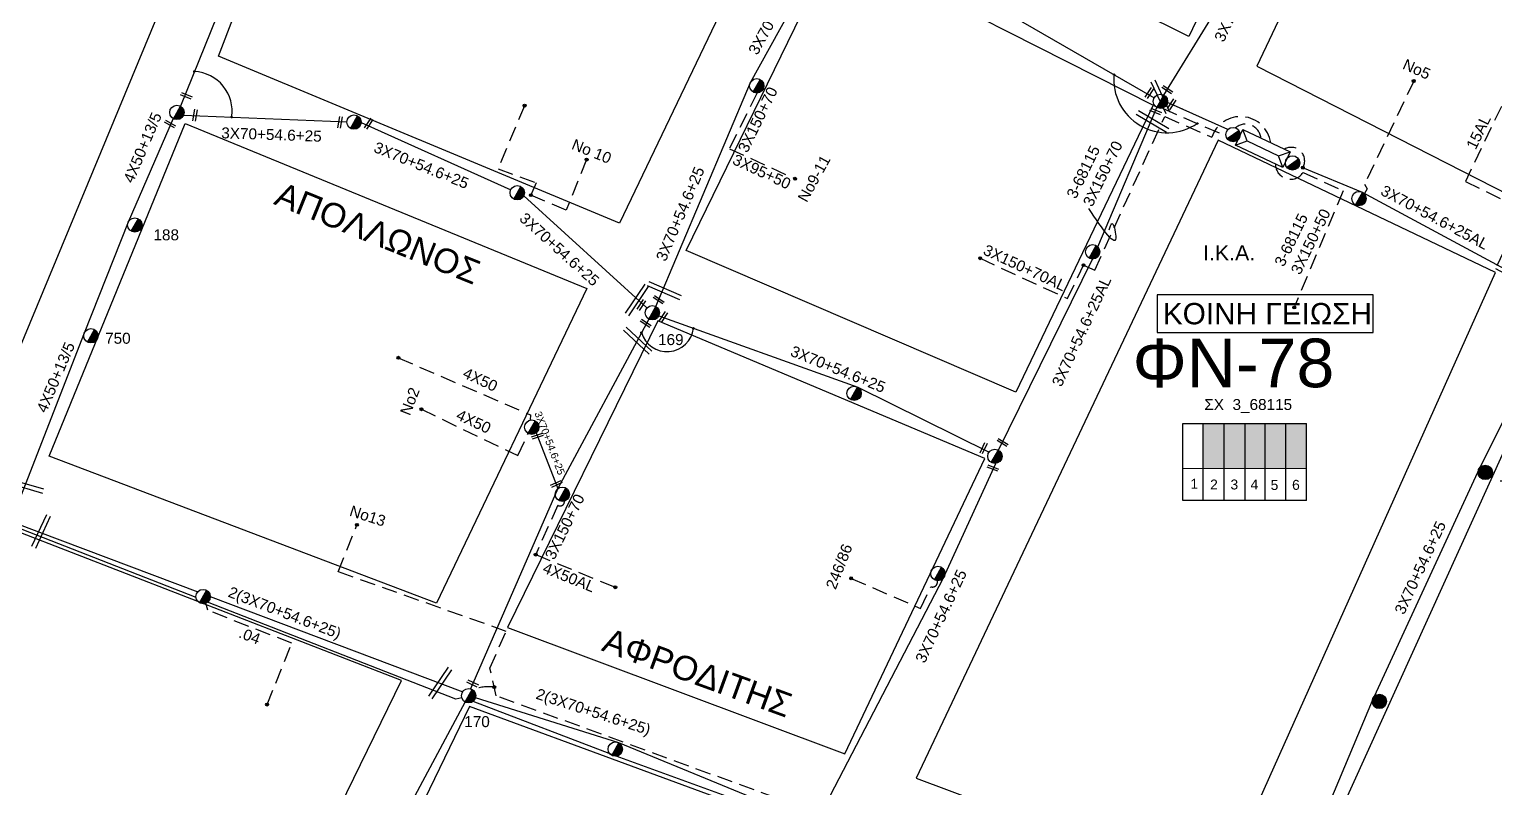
# Model space of a CAD drawing. Header units: millimetres. Extents: x 1421 to 7149, y 887 to 1917.
# Drawn here: x 5189.7 to 5430.3, y 1329.5 to 1454 of the extents above; entities that cross this region are included whole.
import ezdxf

# ---------------------------------------------------------------- set-up
doc = ezdxf.new("R2010")
doc.units = ezdxf.units.MM
doc.linetypes.add('DASHED', pattern=[19.05, 12.7, -6.35])
for name, color, linetype in [('4 X 50 + 13.5', 7, 'SYN_LINE'), ('Pillar', 7, 'Continuous'), ('Άγνωστα', 7, 'Continuous'), ('Γυμνά εναέρια ΧΤ και ΦΟΠ (3Φ)   4x50+16AL', 7, 'Continuous'), ('Επιγραφές - Σχήματα', 7, 'Continuous'), ('Καλωδια ΧΤ  3X95+50', 7, 'Continuous'), ('Καλώδια ΧΤ   3x150+50CU', 7, 'DASHED'), ('Καλώδια ΧΤ   3x150+70AL', 7, 'DASHED'), ('Καλώδια ΧΤ   3x150AL+50CU', 7, 'DASHED'), ('Μηχανική τομή', 7, 'Continuous'), ('Στύλος Ξύλινος', 7, 'Continuous'), ('Στύλος Ξύλινος @ 1', 7, 'Continuous'), ('Στύλος ΦΜ', 7, 'Continuous'), ('Στύλος ΦΜ @ 1', 7, 'Continuous'), ('Συνδέσεις', 7, 'Continuous'), ('Συνεστραμμένα ΧΤ   3x70+54.6+25 AL', 7, 'SYN_LINE'), ('Συνεστραμμένα ΧΤ   4x120+25 AL', 7, 'SYN_LINE'), ('Τομή', 7, 'Continuous'), ('Υποσταθμός εναέριος 2 στύλων', 7, 'Continuous'), ('Υποσταθμός πόλεως', 7, 'Continuous'), ('Υπόβαθρο ΔΕΗ', 7, 'Continuous'), ('Υπόγεια Καλώδια Δικτύου ΧΤ   .04', 7, 'DASHED'), ('Υπόγεια Καλώδια Δικτύου ΧΤ   .15', 7, 'DASHED'), ('Υπόγεια καλώδια Παροχών ΧΤ   4x50AL', 7, 'DASHED')]:
    doc.layers.add(name, color=color, linetype=linetype)
doc.styles.add('arial', font='arial.ttf')
doc.styles.get("Standard").update_dxf_attribs({"font": 'arial.ttf'})
doc.linetypes.add('SYN_LINE', pattern='A,0.5,-0.0001,["/\\/\\/\\/",Standard,S=0.1,R=0,X=0,Y=-0.05],-0.25', length=0.7501)

# ---------------------------------------------------------------- blocks, each defined once
blk = doc.blocks.new('ΥΠΑΡΧΩΝ ΤΣΙΜΕΝΤΕΝΙΟΣ ΣΤΥΛΟΣ')
at = {"layer": 'Στύλος ΦΜ'}
blk.add_hatch(color=256, dxfattribs=at).paths.add_polyline_path([(-1.29, -2.28, 0.574793), (2.62, 0, 0.268822), (1.3, 2.27)])
blk.add_line((-1.29, -2.28), (1.3, 2.27), dxfattribs=at)
blk.add_circle((0, 0), 2.62, dxfattribs=at)
at = {"layer": 'Στύλος ΦΜ', "flags": 4}
for tag, p in [('ΑΡΙΘΜΟΣ', (-4.68, 8.05)), ('ΤΥΠΟΣ', (-4.91, 3.03))]:
    blk.add_attdef(tag, p, '', height=4, dxfattribs=at)
blk = doc.blocks.new('ΥΠΑΡΧΩΝ ΞΥΛΙΝΟΣ ΣΤΥΛΟΣ')
at = {"layer": 'Στύλος Ξύλινος'}
h = blk.add_hatch(color=256, dxfattribs=at)
h.paths.add_polyline_path([(-2.62, 0, 0.270008), (-1.29, -2.28), (1.3, 2.27, 0.576266)])
h.paths.add_polyline_path([(-1.29, -2.28, 0.574793), (2.62, 0, 0.268822), (1.3, 2.27)])
blk.add_line((-1.29, -2.28), (1.3, 2.27), dxfattribs=at)
blk.add_circle((0, 0), 2.62, dxfattribs=at)
at = {"layer": 'Στύλος Ξύλινος', "flags": 4}
for tag, p in [('ΑΡΙΘΜΟΣ', (-4.91, 8.6)), ('ΤΥΠΟΣ', (-4.85, 3.39))]:
    blk.add_attdef(tag, p, '', height=4, dxfattribs=at)
blk = doc.blocks.new('ΥΠΟΣΤΑΘΜΟΣ ΕΝΑΕΡΙΟΣ ΕΠΙ 2 ΣΤΥΛΩΝ')
at = {"layer": 'Υποσταθμός εναέριος 2 στύλων', "linetype": 'Continuous'}
for points in [[(-11.97, -2.11, 0.574793), (-8.45, -0.07, 0.268822), (-9.64, 1.98)], [(9.68, -2.15, 0.574793), (13.19, -0.1, 0.268822), (12.01, 1.95)]]:
    blk.add_hatch(color=256, dxfattribs=at).paths.add_polyline_path(points)
for p, q in [((-11.97, -2.11), (-9.64, 1.98)), ((9.68, -2.15), (12.01, 1.95))]:
    blk.add_line(p, q, dxfattribs=at)
for centre in [(-10.81, -0.07), (10.84, -0.1)]:
    blk.add_circle(centre, 2.36, dxfattribs=at)
at = {"layer": 'Υποσταθμός πόλεως', "linetype": 'Continuous', "ltscale": 40}
blk.add_lwpolyline([(-8.57, 2.82), (8.57, 2.82), (8.57, -2.82), (-8.57, -2.82)], close=True, dxfattribs=at)
for points in [[(-5.75, 0), (-8.57, 2.82)], [(-8.57, -2.82), (-5.75, 0)], [(-5.75, 0), (5.75, 0)], [(5.75, 0), (8.57, 2.82)], [(8.57, -2.82), (5.75, 0)]]:
    blk.add_lwpolyline(points, dxfattribs=at)
at = {"layer": 'Υποσταθμός εναέριος 2 στύλων', "ltscale": 40, "flags": 1}
for tag, p in [('ΜΕΤΑΣΧΗΜΑΤΙΣΜΟΣ', (14.09, 2.51)), ('ΙΣΧΥΣ', (14.07, -0.28)), ('ΑΡΙΘΜΟΣ', (14.19, -3))]:
    blk.add_attdef(tag, p, '', height=1.8, dxfattribs=at)
blk = doc.blocks.new('_ΣΥΝΔΕΣΗ')
at = {"layer": 'Συνδέσεις', "linetype": 'SYN_LINE', "ltscale": 40}
blk.add_hatch(color=256, dxfattribs=at).paths.add_polyline_path([(0.5, -0.01, 1), (-0.5, -0.01, 1)])
at = {"layer": 'Συνδέσεις'}
blk.add_circle((0, -0.01), 0.5, dxfattribs=at)
blk = doc.blocks.new('ΜΗΧΑΝΙΚΗ ΤΟΜΗ')
at = {"layer": 'Μηχανική τομή', "ltscale": 40}
for p, q in [((-3.67, 1.17), (3.91, 1.17)), ((3.91, -0.38), (-3.67, -0.38))]:
    blk.add_line(p, q, dxfattribs=at)
blk = doc.blocks.new('ΤΟΜΗ')
at = {"layer": 'Τομή', "ltscale": 40}
for p, q in [((10.95, 0.22), (-12.13, 0.22)), ((10.95, -2.57), (-12.13, -2.57))]:
    blk.add_line(p, q, dxfattribs=at)

msp = doc.modelspace()

# ---------------------------------------------------------------- hatches: boundary and pattern name
at = {"layer": 'Γυμνά εναέρια ΧΤ και ΦΟΠ (3Φ)   4x50+16AL', "lineweight": -3, "ltscale": 0.1}
for color, points in [(133, [(5385.88, 1389.28), (5382.44, 1389.28), (5382.44, 1381.92), (5385.88, 1381.92)]), (85, [(5385.88, 1381.92), (5389.32, 1381.91), (5389.32, 1389.28), (5385.88, 1389.28)]), (64, [(5392.62, 1389.28), (5389.32, 1389.28), (5389.32, 1381.91), (5392.62, 1381.91)]), (27, [(5392.62, 1381.91), (5396, 1381.91), (5396, 1389.28), (5392.62, 1389.28)]), (150, [(5396, 1381.91), (5399.4, 1381.9), (5399.4, 1389.28), (5396, 1389.28)])]:
    msp.add_hatch(color=color, dxfattribs=at).paths.add_polyline_path(points)

# ---------------------------------------------------------------- linework, layer by layer
at = {"layer": '4 X 50 + 13.5', "color": 6, "linetype": 'Continuous', "lineweight": -3, "ltscale": 20}
msp.add_lwpolyline([(5225.51, 1468.66), (5214.49, 1441.38)], dxfattribs=at)
at = {"layer": '4 X 50 + 13.5', "color": 2, "linetype": 'Continuous', "lineweight": -3, "ltscale": 20}
msp.add_lwpolyline([(5213.32, 1439.33), (5205.92, 1422.34), (5198.7, 1404.1), (5187.07, 1374.3)], dxfattribs=at)
at = {"layer": 'Pillar', "lineweight": -3, "ltscale": 40}
for points in [[(5379.11, 1376.64), (5379.11, 1389.28), (5399.4, 1389.28)], [(5382.44, 1376.64), (5382.44, 1389.28)], [(5385.88, 1376.63), (5385.88, 1389.28)], [(5389.32, 1376.63), (5389.32, 1389.28)], [(5392.61, 1376.63), (5392.62, 1389.28)], [(5396, 1376.62), (5396, 1389.28)], [(5399.4, 1376.62), (5399.4, 1389.28)], [(5379.11, 1381.92), (5399.4, 1381.9)], [(5399.4, 1376.62), (5379.11, 1376.64)]]:
    msp.add_lwpolyline(points, dxfattribs=at)
at = {"layer": 'Άγνωστα', "lineweight": -3, "ltscale": 0.1}
msp.add_spline([(5367.02, 1421.05), (5367.45, 1422.09), (5368.1, 1420.05), (5363.66, 1424.58)], degree=3, dxfattribs=at)
at = {"layer": 'Γυμνά εναέρια ΧΤ και ΦΟΠ (3Φ)   4x50+16AL', "color": 30, "lineweight": -3, "ltscale": 0.1}
msp.add_lwpolyline([(5261.24, 1343.55), (5246.38, 1315.77)], dxfattribs=at)
at = {"layer": 'Επιγραφές - Σχήματα', "color": 190, "lineweight": -3}
msp.add_lwpolyline([(5374.87, 1404.23), (5410.38, 1404.23), (5410.38, 1410.4), (5374.87, 1410.4)], close=True, dxfattribs=at)
at = {"layer": 'Καλωδια ΧΤ  3X95+50', "color": 27, "linetype": 'DASHED', "lineweight": -3, "ltscale": 0.2}
msp.add_lwpolyline([(5309.2, 1443.55), (5304.64, 1434.4), (5315.45, 1429.46)], dxfattribs=at)
at = {"layer": 'Καλώδια ΧΤ   3x150+50CU', "color": 133, "lineweight": -3, "ltscale": 0.2}
msp.add_lwpolyline([(5417.02, 1445.51), (5408.94, 1428.59), (5409.36, 1427.82), (5408.97, 1427.03)], dxfattribs=at)
at = {"layer": 'Καλώδια ΧΤ   3x150+50CU', "color": 27, "lineweight": -3, "ltscale": 0.2}
msp.add_lwpolyline([(5375.75, 1441.04), (5386.2, 1436.48)], dxfattribs=at)
at = {"layer": 'Καλώδια ΧΤ   3x150+50CU', "color": 136, "lineweight": -3, "ltscale": 0.2}
msp.add_lwpolyline([(5379.02, 1440.92), (5378.95, 1440.95)], dxfattribs=at)
at = {"layer": 'Καλώδια ΧΤ   3x150+50CU', "color": 64, "lineweight": -3, "ltscale": 0.2}
msp.add_lwpolyline([(5398.85, 1430.47), (5405.45, 1427.48), (5397.41, 1408.33)], dxfattribs=at)
at = {"layer": 'Καλώδια ΧΤ   3x150+50CU', "color": 30, "lineweight": -3, "ltscale": 0.2}
msp.add_lwpolyline([(5303.3, 1304.7), (5312.07, 1300.84), (5323.01, 1323.88), (5266.36, 1344.55), (5265.3, 1349.1), (5268, 1355.13), (5240.39, 1364.92), (5243.47, 1372.62)], dxfattribs=at)
at = {"layer": 'Καλώδια ΧΤ   3x150+50CU', "color": 27, "lineweight": -3, "ltscale": 0.2}
msp.add_arc((5389.41, 1435.91), 2.52, 5.3298, 130.7041, dxfattribs=at)
at = {"layer": 'Καλώδια ΧΤ   3x150+50CU', "color": 64, "lineweight": -3, "ltscale": 0.2}
msp.add_arc((5396.8, 1431.86), 2.48, 179.2555, 325.9534, dxfattribs=at)
at = {"layer": 'Καλώδια ΧΤ   3x150+50CU', "color": 30, "lineweight": -3, "ltscale": 0.2}
msp.add_arc((5265.1, 1337.68), 8.36, 83.6374, 108.7356, dxfattribs=at)
at = {"layer": 'Καλώδια ΧΤ   3x150+70AL', "color": 150, "lineweight": -3, "ltscale": 0.2}
msp.add_lwpolyline([(5362.8, 1415.27), (5364.65, 1414.46), (5376.14, 1439.66), (5383.86, 1436.28, -0.789852), (5393.54, 1435.38)], format="xyb", dxfattribs=at)
at = {"layer": 'Καλώδια ΧΤ   3x150+70AL', "color": 6, "lineweight": -3, "ltscale": 0.2}
msp.add_lwpolyline([(5277.86, 1424.31), (5270.98, 1427.21)], dxfattribs=at)
at = {"layer": 'Καλώδια ΧΤ   3x150+70AL', "color": 30, "lineweight": -3, "ltscale": 0.2}
msp.add_lwpolyline([(5425.52, 1429.03), (5434.97, 1424.39), (5430.48, 1414.75), (5439.65, 1409.81, 0.334905), (5440.89, 1408.56)], format="xyb", dxfattribs=at)
at = {"layer": 'Καλώδια ΧΤ   3x150+70AL', "color": 150, "lineweight": -3, "ltscale": 0.2}
msp.add_lwpolyline([(5345.82, 1416.4), (5360.15, 1409.78), (5363.46, 1416.63)], dxfattribs=at)
at = {"layer": 'Καλώδια ΧΤ   3x150+70AL', "color": 62, "lineweight": -3, "ltscale": 0.2}
msp.add_lwpolyline([(5277.54, 1376.53, -0.641566), (5276.46, 1375.84), (5272.83, 1367.74)], format="xyb", dxfattribs=at)
at = {"layer": 'Καλώδια ΧΤ   3x150AL+50CU', "color": 62, "lineweight": -3, "ltscale": 0.2}
msp.add_lwpolyline([(5324.64, 1363.84), (5336.04, 1358.9), (5337.74, 1362.46, 0.603434), (5338.78, 1363.47)], format="xyb", dxfattribs=at)
at = {"layer": 'Συνεστραμμένα ΧΤ   3x70+54.6+25 AL', "color": 85, "lineweight": -3, "ltscale": 20}
for points in [[(5376.01, 1443.19), (5385.04, 1457.86), (5391.11, 1469.74), (5401.01, 1491.47), (5414.92, 1520.23), (5437.58, 1569.85)], [(5386.52, 1437.55), (5376.59, 1441.98)]]:
    msp.add_lwpolyline(points, dxfattribs=at)
at = {"layer": 'Συνεστραμμένα ΧΤ   3x70+54.6+25 AL', "color": 27, "lineweight": -3, "ltscale": 20}
for points in [[(5292.56, 1408.48), (5308.1, 1445.29), (5320.86, 1468.36)], [(5322.51, 1468.87), (5349.59, 1457.04), (5374.41, 1442.76)], [(5217.05, 1360.69), (5187.23, 1372.36)], [(5187.58, 1372.83), (5217.32, 1361.62)], [(5260.7, 1344.21), (5259.69, 1343.99), (5217.93, 1360.34)], [(5219.39, 1360.84), (5260.84, 1345.21)]]:
    msp.add_lwpolyline(points, dxfattribs=at)
at = {"layer": 'Συνεστραμμένα ΧΤ   3x70+54.6+25 AL', "color": 6, "lineweight": -3, "ltscale": 20}
for points in [[(5214.99, 1439.89), (5241.81, 1438.81)], [(5244.16, 1438.71), (5268.73, 1427.64)], [(5270.88, 1426.67), (5291.11, 1408.25)]]:
    msp.add_lwpolyline(points, dxfattribs=at)
at = {"layer": 'Συνεστραμμένα ΧΤ   3x70+54.6+25 AL', "color": 150, "lineweight": -3, "ltscale": 20}
for points in [[(5365.16, 1418.26), (5374.84, 1441.14)], [(5348.82, 1384.9), (5364.3, 1416.28)], [(5293.04, 1406.94), (5325.71, 1395.24), (5347.28, 1384.56)]]:
    msp.add_lwpolyline(points, dxfattribs=at)
at = {"layer": 'Συνεστραμμένα ΧΤ   3x70+54.6+25 AL', "color": 133, "lineweight": -3, "ltscale": 20}
msp.add_lwpolyline([(5440.66, 1409.98), (5408.63, 1427.22), (5398.82, 1431.28)], dxfattribs=at)
at = {"layer": 'Συνεστραμμένα ΧΤ   3x70+54.6+25 AL', "color": 50, "lineweight": -3, "ltscale": 20}
msp.add_lwpolyline([(5441.11, 1408.4), (5427.83, 1381.95), (5410.21, 1343.72), (5403.23, 1327.17), (5381.41, 1301.4)], dxfattribs=at)
at = {"layer": 'Συνεστραμμένα ΧΤ   3x70+54.6+25 AL', "color": 62, "lineweight": -3, "ltscale": 20}
for points in [[(5291.4, 1406.43), (5276.46, 1378.58), (5262.1, 1345.72)], [(5317.38, 1323.24), (5286.06, 1334.63), (5262.54, 1343.64)], [(5317.72, 1323.95), (5286.49, 1336.82), (5262.96, 1344.24)]]:
    msp.add_lwpolyline(points, dxfattribs=at)
at = {"layer": 'Συνεστραμμένα ΧΤ   3x70+54.6+25 AL', "color": 62, "lineweight": -3, "ltscale": 10}
msp.add_lwpolyline([(5272.9, 1387.73), (5276.46, 1378.58)], dxfattribs=at)
at = {"layer": 'Συνεστραμμένα ΧΤ   3x70+54.6+25 AL', "color": 133, "linetype": 'DASHED', "lineweight": -3, "ltscale": 0.2}
msp.add_arc((5396.9, 1432.4), 2.22, 329.9579, 120.242, dxfattribs=at)
at = {"layer": 'Συνεστραμμένα ΧΤ   4x120+25 AL', "color": 62, "lineweight": -3, "ltscale": 20}
msp.add_lwpolyline([(5319.13, 1324.13), (5339.82, 1363.93), (5348.4, 1382.71)], dxfattribs=at)
at = {"layer": 'Υπόβαθρο ΔΕΗ', "lineweight": -3, "ltscale": 0.2}
for points in [[(5380.1, 1452.83), (5327.31, 1479.11), (5357.78, 1542.14), (5434.06, 1577.37), (5436.81, 1571.26), (5380.1, 1452.83)], [(5435.35, 1425.44), (5486.67, 1538.62), (5451.1, 1566.48), (5447.04, 1565.62), (5391.24, 1447.93), (5435.35, 1425.44)], [(5286.59, 1422.19), (5220.73, 1449.61), (5234.17, 1484.58), (5262.73, 1497.89), (5311.15, 1473.52), (5286.59, 1422.19)], [(5184.5, 1393.23), (5174.31, 1393.23), (5148.15, 1445.11), (5212.95, 1475.28), (5216.97, 1471.39), (5184.5, 1393.23)], [(5297.54, 1417.7), (5322.07, 1468), (5374.24, 1441.52), (5351.66, 1394.44), (5297.54, 1417.7)], [(5256.56, 1359.75), (5192.93, 1383.89), (5215.26, 1438.52), (5281.21, 1411.43), (5256.56, 1359.75)], [(5335.32, 1331.02), (5384.99, 1312.47), (5430.44, 1414.07), (5384.9, 1435.78), (5335.32, 1331.02)], [(5268.21, 1355.8), (5323.58, 1335.01), (5346.57, 1383.53), (5292.88, 1406.13), (5268.21, 1355.8)], [(5396.71, 1307.37), (5460.96, 1283.32), (5498.07, 1379.73), (5442.03, 1407.15), (5396.71, 1307.37)], [(5156.21, 1296.26), (5213.78, 1271.24), (5250.8, 1347.05), (5187.56, 1371.57), (5156.21, 1296.26)], [(5225.11, 1266.64), (5278.92, 1242.25), (5317.25, 1322.44), (5261.96, 1342.79), (5225.11, 1266.64)]]:
    msp.add_lwpolyline(points, dxfattribs=at)
at = {"layer": 'Υπόβαθρο ΔΕΗ', "lineweight": -3}
for centre, radius, start, end in [((5216.45, 1440.57), 6.52, 351.2404, 86.9509), ((5376.54, 1445.81), 8.79, 175.038, 304.1892), ((5294.4, 1405.44), 4.37, 196.4054, 353.0101)]:
    msp.add_arc(centre, radius, start, end, dxfattribs=at)
at = {"layer": 'Υπόγεια Καλώδια Δικτύου ΧΤ   .04', "color": 27, "lineweight": -3, "ltscale": 0.2}
msp.add_lwpolyline([(5228.71, 1343.12), (5232.79, 1353.18), (5218.97, 1358.6), (5218.64, 1359.75)], dxfattribs=at)
at = {"layer": 'Υπόγεια Καλώδια Δικτύου ΧΤ   .15', "color": 30, "lineweight": -3, "ltscale": 0.2}
msp.add_lwpolyline([(5431.42, 1441.31), (5425.52, 1429.03)], dxfattribs=at)
at = {"layer": 'Υπόγεια καλώδια Παροχών ΧΤ   4x50AL', "color": 6, "lineweight": -3, "ltscale": 0.2}
for points in [[(5271.01, 1441.46), (5266.66, 1431.1), (5272.89, 1428.79)], [(5281.2, 1432.6), (5277.86, 1424.31)], [(5272.89, 1428.79), (5272.03, 1426.77)]]:
    msp.add_lwpolyline(points, dxfattribs=at)
at = {"layer": 'Υπόγεια καλώδια Παροχών ΧΤ   4x50AL', "color": 62, "lineweight": -3, "ltscale": 0.2}
for points in [[(5250.27, 1400.06), (5271.96, 1390.68), (5271.9, 1389.81)], [(5254.06, 1391.61), (5269.88, 1384), (5271.61, 1387.65)], [(5272.83, 1367.74), (5285.91, 1362.38)]]:
    msp.add_lwpolyline(points, dxfattribs=at)

# ---------------------------------------------------------------- block references
at = {"layer": 'Μηχανική τομή', "lineweight": -3}
for p, xscale, yscale, zscale, rotation in [((5373.66, 1443.46), 0.2500000000009846, 0.2500000000009846, 0.2500000000009846, 57.45979042345908), ((5376.66, 1444.16), 0.2500000000007686, 0.2500000000007686, 0.2500000000007686, 146.4526517563918), ((5215.38, 1443), 0.2500000000009097, 0.2500000000009097, 0.2500000000009097, 337.6412879012551), ((5377.33, 1441.59), 0.250000000000856, 0.250000000000856, 0.250000000000856, 56.32280714036981), ((5216.98, 1439.85), 0.2500000000007751, 0.2500000000007751, 0.2500000000007751, 81.21086881210086), ((5240.81, 1438.67), 0.2500000000008911, 0.2500000000008911, 0.2500000000008911, 79.93656408235618), ((5245.49, 1438.41), 0.250000000000856, 0.250000000000856, 0.250000000000856, 56.32280714036981), ((5374.7, 1440.59), 0.2500000000008837, 0.2500000000008837, 0.2500000000008837, 157.9769658154691), ((5212.69, 1438.38), 0.2500000000011077, 0.2500000000011077, 0.2500000000011077, 330.0170768239237), ((5292.93, 1409.52), 0.250000000000856, 0.250000000000856, 0.250000000000856, 326.3228071403698), ((5290.24, 1408.66), 0.250000000000856, 0.250000000000856, 0.250000000000856, 56.32280714036981), ((5290.99, 1405.8), 0.250000000000585, 0.250000000000585, 0.250000000000585, 147.039677032155), ((5293.85, 1406.66), 0.250000000000856, 0.250000000000856, 0.250000000000856, 56.32280714036981), ((5273.08, 1387.3), 0.2500000000017988, 0.2500000000017988, 0.2500000000017988, 197.8040613035361), ((5346.3, 1385.3), 0.2500000000015424, 0.2500000000015424, 0.2500000000015424, 245.0720876792697), ((5349.58, 1386.21), 0.2500000000019013, 0.2500000000019013, 0.2500000000019013, 148.9076831861475), ((5347.97, 1382.04), 0.2500000000018162, 0.2500000000018162, 0.2500000000018162, 158.5359901598005), ((5276.21, 1379.46), 0.2500000000017509, 0.2500000000017509, 0.2500000000017509, 205.3210741606514), ((5262.55, 1346.65), 0.2500000000014749, 0.2500000000014749, 0.2500000000014749, 153.8929605543136)]:
    msp.add_blockref('ΜΗΧΑΝΙΚΗ ΤΟΜΗ', p, dxfattribs=dict(at, xscale=xscale, yscale=yscale, zscale=zscale, rotation=rotation))
at = {"layer": 'Στύλος Ξύλινος @ 1', "lineweight": -3, "ltscale": 40}
ref = msp.add_blockref('ΥΠΑΡΧΩΝ ΞΥΛΙΝΟΣ ΣΤΥΛΟΣ', (5428.77, 1381.24), dxfattribs=dict(at, xscale=0.4499999999998181, yscale=0.4499999999998181, zscale=0.4499999999998181))
ref.add_attrib('ΑΡΙΘΜΟΣ', '759', (5431.05, 1378.14), dxfattribs={"layer": 'Στύλος Ξύλινος', "height": 1.8, "flags": 4})
at = {"layer": 'Στύλος Ξύλινος @ 1', "lineweight": -3, "ltscale": 40, "xscale": 0.4499999999998181, "yscale": 0.4499999999998181, "zscale": 0.4499999999998181}
msp.add_blockref('ΥΠΑΡΧΩΝ ΞΥΛΙΝΟΣ ΣΤΥΛΟΣ', (5411.38, 1343.63), dxfattribs=at)
at = {"layer": 'Στύλος ΦΜ @ 1', "lineweight": -3, "ltscale": 40, "xscale": 0.4499999999998181, "yscale": 0.4499999999998181, "zscale": 0.4499999999998181}
for p in [(5309.14, 1444.72), (5213.91, 1440.35), (5375.43, 1442.17), (5242.99, 1438.76), (5269.8, 1427.16), (5408.04, 1426.2), (5364.3, 1417.46), (5325.12, 1394.22), (5272.19, 1388.67), (5348.24, 1383.88), (5277.2, 1377.66), (5338.88, 1364.64), (5218.21, 1360.85), (5285.9, 1335.8)]:
    msp.add_blockref('ΥΠΑΡΧΩΝ ΤΣΙΜΕΝΤΕΝΙΟΣ ΣΤΥΛΟΣ', p, dxfattribs=at)
at = {"layer": 'Στύλος ΦΜ @ 1', "lineweight": -3, "ltscale": 40}
ref = msp.add_blockref('ΥΠΑΡΧΩΝ ΤΣΙΜΕΝΤΕΝΙΟΣ ΣΤΥΛΟΣ', (5207, 1421.87), dxfattribs=dict(at, xscale=0.4499999999998181, yscale=0.4499999999998181, zscale=0.4499999999998181))
ref.add_attrib('ΤΥΠΟΣ', '188', (5210.06, 1419.35), dxfattribs={"layer": 'Στύλος ΦΜ', "height": 1.8, "flags": 4})
ref = msp.add_blockref('ΥΠΑΡΧΩΝ ΤΣΙΜΕΝΤΕΝΙΟΣ ΣΤΥΛΟΣ', (5291.98, 1407.45), dxfattribs=dict(at, xscale=0.4499999999998181, yscale=0.4499999999998181, zscale=0.4499999999998181))
ref.add_attrib('ΑΡΙΘΜΟΣ', '169', (5292.92, 1402.15), dxfattribs={"layer": 'Στύλος ΦΜ', "height": 1.8, "flags": 4})
ref = msp.add_blockref('ΥΠΑΡΧΩΝ ΤΣΙΜΕΝΤΕΝΙΟΣ ΣΤΥΛΟΣ', (5199.79, 1403.67), dxfattribs=dict(at, xscale=0.4499999999998181, yscale=0.4499999999998181, zscale=0.4499999999998181))
ref.add_attrib('ΤΥΠΟΣ', '750', (5202.12, 1402.37), dxfattribs={"layer": 'Στύλος ΦΜ', "height": 1.8, "flags": 4})
ref = msp.add_blockref('ΥΠΑΡΧΩΝ ΤΣΙΜΕΝΤΕΝΙΟΣ ΣΤΥΛΟΣ', (5261.83, 1344.57), dxfattribs=dict(at, xscale=0.4499999999998181, yscale=0.4499999999998181, zscale=0.4499999999998181))
ref.add_attrib('ΑΡΙΘΜΟΣ', '170', (5261.1, 1339.42), dxfattribs={"layer": 'Στύλος ΦΜ', "height": 1.8, "flags": 4})
at = {"layer": 'Συνδέσεις', "lineweight": -3}
for p, xscale, yscale, zscale in [((5216.79, 1447.07), 0.25, 0.25, 0.25), ((5367.79, 1446.57), 0.25, 0.25, 0.25), ((5417.02, 1445.52), 0.4777242751392805, 0.4777242751392805, 0.4777242751392805), ((5271.01, 1441.47), 0.4777242751392805, 0.4777242751392805, 0.4777242751392805), ((5222.89, 1439.58), 0.25, 0.25, 0.25), ((5381.48, 1438.54), 0.25, 0.25, 0.25), ((5281.2, 1432.61), 0.4777242751392805, 0.4777242751392805, 0.4777242751392805), ((5315.45, 1429.46), 0.4777242751392805, 0.4777242751392805, 0.4777242751392805), ((5398.82, 1431.29), 0.4777242751392805, 0.4777242751392805, 0.4777242751392805), ((5272.04, 1426.77), 0.4777242751392805, 0.4777242751392805, 0.4777242751392805), ((5345.83, 1416.41), 0.4777242751392805, 0.4777242751392805, 0.4777242751392805), ((5362.8, 1415.28), 0.4777242751392805, 0.4777242751392805, 0.4777242751392805), ((5397.41, 1408.33), 0.4777242751392805, 0.4777242751392805, 0.4777242751392805), ((5290.2, 1404.2), 0.25, 0.25, 0.25), ((5298.73, 1404.91), 0.25, 0.25, 0.25), ((5250.28, 1400.07), 0.4777242751392805, 0.4777242751392805, 0.4777242751392805), ((5254.06, 1391.62), 0.4777242751392805, 0.4777242751392805, 0.4777242751392805), ((5243.47, 1372.63), 0.4777242751392805, 0.4777242751392805, 0.4777242751392805), ((5272.83, 1367.75), 0.4777242751392805, 0.4777242751392805, 0.4777242751392805), ((5285.91, 1362.39), 0.4777242751392805, 0.4777242751392805, 0.4777242751392805), ((5324.64, 1363.85), 0.4777242751392805, 0.4777242751392805, 0.4777242751392805), ((5266.03, 1345.99), 0.4777242751392805, 0.4777242751392805, 0.4777242751392805), ((5228.71, 1343.12), 0.4777242751392805, 0.4777242751392805, 0.4777242751392805)]:
    msp.add_blockref('_ΣΥΝΔΕΣΗ', p, dxfattribs=dict(at, xscale=xscale, yscale=yscale, zscale=zscale))
at = {"layer": 'Τομή', "lineweight": -3}
for p, xscale, yscale, zscale, rotation in [((5375.07, 1442.93), 0.2499999999997957, 0.2499999999997957, 0.2499999999997957, 115.2332670246914), ((5373.85, 1438.71), 0.2499999999998304, 0.2499999999998304, 0.2499999999998304, 149.7213945172291), ((5289.63, 1409.27), 0.2499999999999123, 0.2499999999999123, 0.2499999999999123, 235.6969140149868), ((5293.66, 1410.9), 0.249999999999866, 0.249999999999866, 0.249999999999866, 156.7789441686388), ((5289.27, 1402.77), 0.2500000000001396, 0.2500000000001396, 0.2500000000001396, 137.0487124094656), ((5188.93, 1378.76), 0.2499999999999679, 0.2499999999999679, 0.2499999999999679, 163.564873488967), ((5191.83, 1371.32), 0.2499999999999679, 0.2499999999999679, 0.2499999999999679, 244.8696850279514), ((5257.33, 1346.37), 0.2499999999999123, 0.2499999999999123, 0.2499999999999123, 235.6969140149868)]:
    msp.add_blockref('ΤΟΜΗ', p, dxfattribs=dict(at, xscale=xscale, yscale=yscale, zscale=zscale, rotation=rotation))
at = {"layer": 'Υποσταθμός εναέριος 2 στύλων', "lineweight": -3, "xscale": 0.4999999999996986, "yscale": 0.4999999999996986, "zscale": 0.4999999999996986, "rotation": 334.6018009524034}
msp.add_blockref('ΥΠΟΣΤΑΘΜΟΣ ΕΝΑΕΡΙΟΣ ΕΠΙ 2 ΣΤΥΛΩΝ', (5392.25, 1434.43), dxfattribs=at)

# ---------------------------------------------------------------- texts
at = {"lineweight": -3, "ltscale": 40, "char_height": 4, "width": 64.8866, "attachment_point": 1, "style": 'arial'}
for s, insert, rotation in [('ΑΠΟΛΛΩΝΟΣ', (5231.15, 1429.05), 338), ('ΑΦΡΟΔΙΤΗΣ', (5284.84, 1355.8), 340)]:
    msp.add_mtext(s, dxfattribs=dict(at, insert=insert, rotation=rotation))
at = {"layer": 'Pillar', "lineweight": -3, "ltscale": 30, "char_height": 1.63, "width": 11.2573, "attachment_point": 1}
for s, insert in [('1', (5380.36, 1380.2)), ('2', (5383.59, 1380.07)), ('3', (5386.93, 1380.07)), ('4', (5390.23, 1380.07)), ('5', (5393.53, 1379.99)), ('6', (5397.05, 1380.01))]:
    msp.add_mtext(s, dxfattribs=dict(at, insert=insert))
at = {"layer": 'Άγνωστα', "color": 7, "lineweight": -3, "attachment_point": 1}
for s, insert, char_height, width, rotation in [('3X70+54.6+25AL', (5384.19, 1452.52), 1.8, 11.0807, 65), ('3X70+54.6+25', (5307.65, 1450.51), 1.8, 6.8308, 61), ('No5', (5415.78, 1449.22), 1.8, 6.8308, 336.0032), ('3X150+70', (5305.96, 1434.39), 1.8, 6.8308, 64), ('4X50+13/5', (5205.04, 1429.31), 1.8, 6.8308, 67), ('15AL', (5425.57, 1434.89), 1.8, 11.0807, 64), ('3X70+54.6+25', (5221.23, 1437.91), 1.8, 6.8308, 358), ('3X70+54.6+25', (5246.75, 1435.6), 1.8, 6.8308, 338), ('No 10', (5279.25, 1436.06), 1.8, 11.0807, 338.0192), ('3-68115\\P3X150+70', (5359.92, 1426.83), 1.8, 11.0807, 64), ('3X95+50', (5305.75, 1433.59), 1.8, 11.0807, 335), ('No9-11', (5315.77, 1426.32), 1.8, 11.0807, 61.1685), ('3X70+54.6+25', (5292.51, 1416.45), 1.8, 6.8308, 67), ('3X70+54.6+25AL', (5412.27, 1428.52), 1.8, 11.0807, 332), ('3X70+54.6+25', (5271.21, 1424.07), 1.8, 6.8308, 318), ('3-68115\\P3X150+50', (5394.06, 1415.67), 1.8, 11.0807, 64), ('3X150+70AL', (5346.92, 1418.75), 1.8, 11.0807, 335), ('3X70+54.6+25AL', (5357.52, 1395.91), 1.8, 11.0807, 65), ('4X50+13/5', (5190.78, 1391.58), 1.8, 6.8308, 67), ('3X70+54.6+25', (5315.18, 1402.12), 1.8, 6.8308, 338), ('4X50', (5261.46, 1398.55), 1.8, 11.0807, 335), ('No2', (5250.48, 1391.1), 1.8, 11.0807, 68.7636), ('4X50', (5260.37, 1391.67), 1.8, 11.0807, 335), ('3X70+54.6+25', (5273.73, 1391.4), 1.2, 6.8308, 291), ('3X150+70', (5274.26, 1367.54), 1.8, 6.8308, 64), ('No13', (5242.66, 1375.87), 1.8, 11.0807, 342.1954), ('3X70+54.6+25', (5413.79, 1358.51), 1.8, 20.7581, 65), ('246/86', (5320.41, 1362.54), 1.8, 20.7581, 68.5702), ('4X50AL ', (5274.5, 1366.53), 1.8, 11.0807, 338), ('3X70+54.6+25', (5335.09, 1350.54), 1.8, 20.7581, 65), ('2(3X70+54.6+25)', (5222.81, 1362.56), 1.8, 20.7581, 339), ('.04', (5224.56, 1355.87), 1.8, 20.7581, 339), ('2(3X70+54.6+25)', (5273.28, 1345.83), 1.8, 20.7581, 342)]:
    msp.add_mtext(s, dxfattribs=dict(at, insert=insert, char_height=char_height, width=width, rotation=rotation))
at = {"layer": 'Άγνωστα', "color": 7, "lineweight": -3, "insert": (5382.45, 1418.55), "char_height": 2.5, "width": 6.8308, "attachment_point": 1}
msp.add_mtext('I.K.A.', dxfattribs=at)
at = {"layer": 'Άγνωστα', "color": 7, "lineweight": -3, "insert": (5382.64, 1393.29), "char_height": 1.8, "attachment_point": 1}
msp.add_mtext('ΣΧ  3_68115', dxfattribs=at)
at = {"layer": 'Επιγραφές - Σχήματα', "color": 190, "lineweight": -3, "insert": (5375.82, 1409.06), "char_height": 3.5, "width": 35.1311, "attachment_point": 1}
msp.add_mtext('KOINH ΓΕΙΩΣΗ', dxfattribs=at)
at = {"layer": 'Υπόβαθρο ΔΕΗ', "lineweight": -3, "insert": (5370.85, 1403.22), "char_height": 8, "width": 84.6573, "attachment_point": 1}
msp.add_mtext('ΦN-78', dxfattribs=at)

doc.saveas('drawing.dxf')
